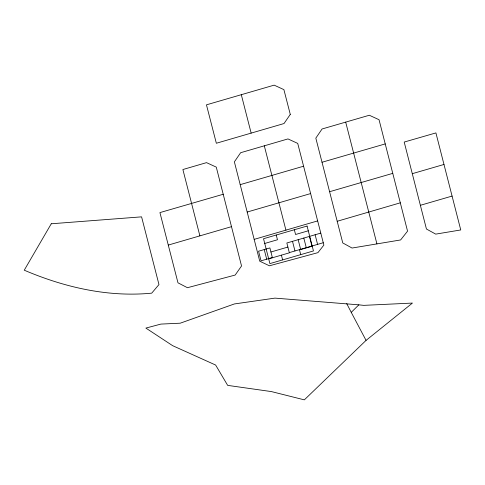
<?xml version="1.0" encoding="UTF-8"?>
<svg xmlns="http://www.w3.org/2000/svg" width="485" height="485" viewBox="0 0 485 485"><rect width="100%" height="100%" fill="white"/><g stroke="black" fill="none" stroke-linecap="round" stroke-linejoin="round"><path stroke-width="0.73" d="M366.06 340.385L351.243 312.364L358.839 304.841L363.738 305.362L412.432 303.07L366.06 340.385L304.337 399.858L271.424 391.589L227.671 385.375L215.631 365.041L172.642 345.672L145.882 328.084L160.899 324.089L180.202 323.198L234.346 303.956L274.94 298.117L358.839 304.841M337.196 221.275L400.307 202.827M240.19 184.652L303.586 166.203L297.723 143.402L287.975 138.922L240.639 152.714L234.376 161.851L259.742 261.203L269.417 265.792L317.93 252.643L323.871 245.095L303.586 166.203M310.618 193.576L247.186 212.036M412.305 173.678L443.981 164.463L435.912 132.914L404.205 142.063L420.368 205.3L426.442 229.017L435.724 234.122L460.75 229.951L443.981 164.463M168.277 245.077L231.49 226.653L216.274 167.119L206.525 162.639L182.887 169.532L199.881 235.849M254.17 239.372L317.651 220.905M264.743 243.464L277.469 239.76L276.25 235.019M308.29 230.799L295.565 234.498L294.346 229.751M320.779 233.115L286.847 242.985L289.369 252.837L268.684 258.857M420.368 205.3L452.075 196.079M270.927 252L287.896 247.065M272.346 257.541L261.039 260.833L258.572 251.212L269.884 247.92L272.406 257.771M289.315 252.606L323.24 242.736M312.231 246.192L299.506 249.89L300.724 254.637M322.022 162.257L315.826 138.134L322.064 128.986L369.315 115.248L379.04 119.716L407.552 231.151L400.628 239.948L352.043 248.041L342.762 242.936L322.022 162.257L385.236 143.912M223.215 194.261L159.929 212.594L177.977 282.816L187.422 287.708L235.17 275.056L241.542 265.98L231.49 226.653M329.594 191.714L392.759 173.363M346.708 303.592L351.243 312.364M345.69 122.117L376.918 243.894M315.123 234.758L317.584 244.379M309.466 236.407L311.934 246.028M303.81 238.05L306.277 247.671M298.16 239.693L300.621 249.314M292.503 241.342L294.965 250.963M264.307 145.821L285.926 230.145M241.3 94.696L251.157 133.114M281.409 255.152L282.628 259.899M264.228 249.563L266.695 259.184M51.258 223.779L24.25 270.2C64.341 287.29 107.985 297.408 151.714 293.152L158.971 284.574L141.584 216.85L51.258 223.779M290.279 114.405L284.016 123.542L216.346 143.251L206.458 104.839L274.146 85.142L283.895 89.622L290.279 114.405M307.072 226.052L263.525 238.717L269.902 263.604L313.449 250.939L307.072 226.052"/></g></svg>
